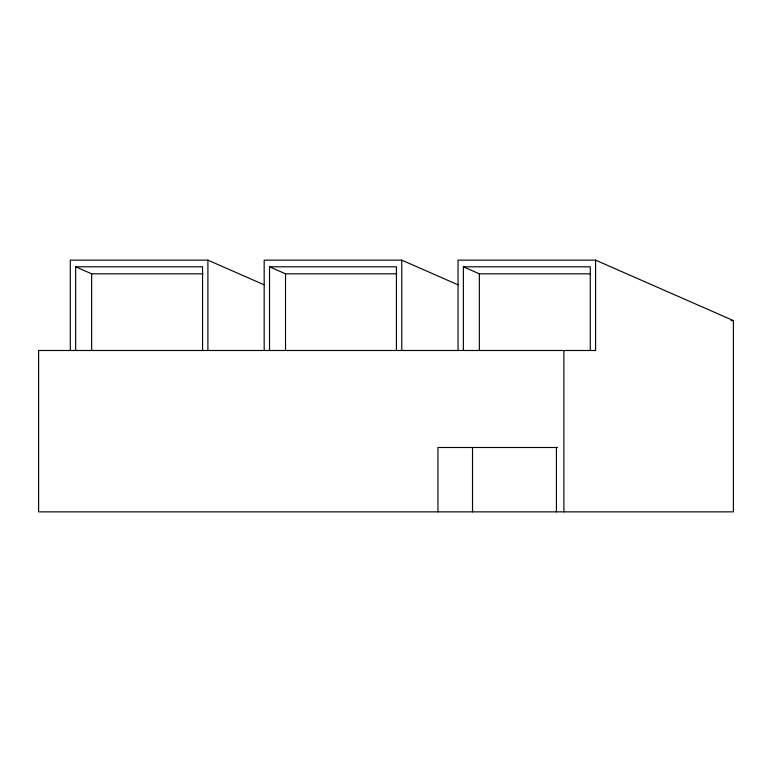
<?xml version="1.0" encoding="UTF-8"?>
<svg xmlns="http://www.w3.org/2000/svg" width="772" height="772" viewBox="0 0 772 772"><rect width="100%" height="100%" fill="white"/><g stroke="black" fill="none" stroke-linecap="round" stroke-linejoin="round"><path stroke-width="1.16" d="M264.13 284.81L207.909 260.145L70.31 260.145L70.31 350.498M457.999 284.81L401.768 260.145L264.178 260.145L264.178 350.498M595.588 260.145L595.588 350.498L38.6 350.498L38.6 511.855L733.4 511.855L733.4 320.583L595.588 260.145L458.047 260.145L458.047 350.498M75.656 350.498L75.656 266.803L202.553 266.803L202.553 350.498M269.524 350.498L269.524 266.803L396.422 266.803L396.422 350.498M463.364 350.498L463.364 266.803L590.271 266.803L590.271 350.498M75.656 266.803L91.646 273.819L202.988 273.819M269.524 266.803L285.515 273.819L396.856 273.819M463.364 266.803L479.354 273.819L590.696 273.819M731.007 320.583L733.4 320.583M557.5 447.499L437.946 447.499L437.946 511.855M563.888 350.498L563.888 511.855M556.429 447.499L556.429 511.855M479.354 273.819L479.354 350.498M472.522 447.499L472.522 511.855M401.768 260.145L401.768 350.498M285.515 273.819L285.515 350.498M207.909 260.145L207.909 350.498M91.646 273.819L91.646 350.498"/></g></svg>
